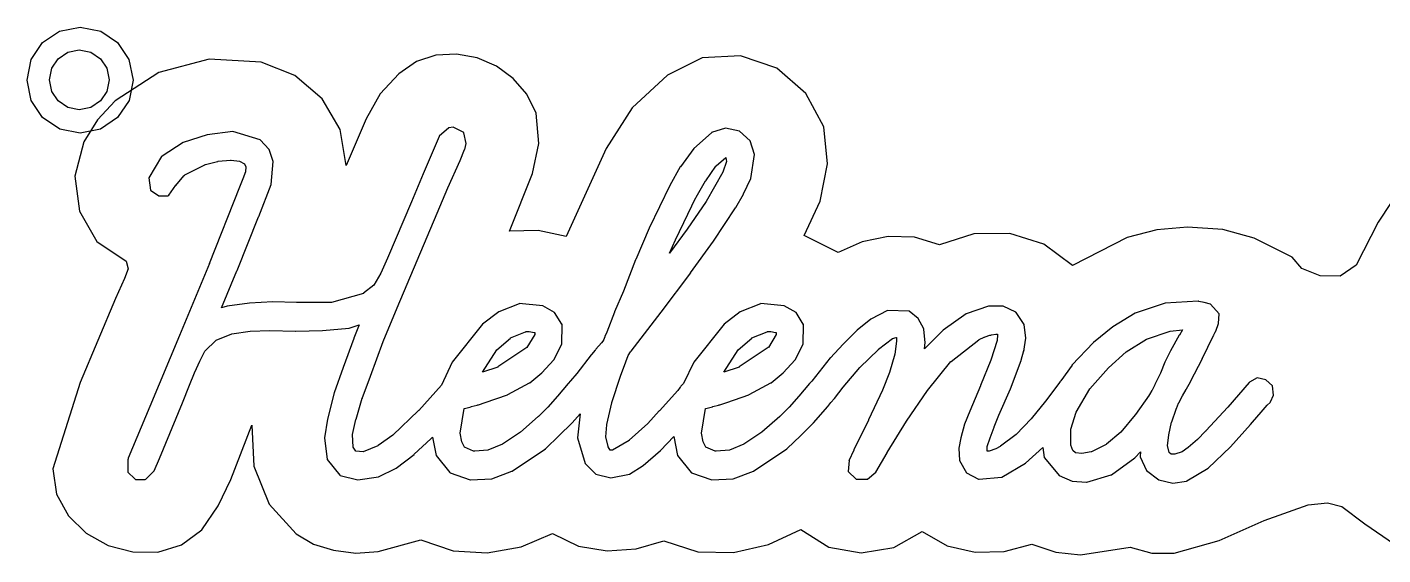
# Model space of a CAD drawing. Extents: x 0.8 to 89.7, y 278.9 to 296.2.
# Drawn here: x 0.75 to 45.02, y 279.02 to 296.25 of the extents above; entities that cross this region are included whole.
import ezdxf

# ---------------------------------------------------------------- set-up
doc = ezdxf.new("R2010")
doc.units = 0

msp = doc.modelspace()

# ---------------------------------------------------------------- linework, layer by layer
at = {"layer": 'Camada 2'}
for p, q in [((14.09993, 295.333235), (13.459108, 295.122808)), ((14.77244, 295.369415), (14.09993, 295.333235)), ((15.441084, 295.24565), (14.77244, 295.369415)), ((24.04346, 295.311436), (22.792072, 295.243505)), ((25.231953, 294.914402), (24.04346, 295.311436)), ((6.698948, 295.203857), (5.048831, 294.766195)), ((8.38713, 295.102414), (6.698948, 295.203857)), ((9.486187, 294.667833), (8.38713, 295.102414)), ((13.459108, 295.122808), (12.88553, 294.723834)), ((16.070307, 294.976242), (15.441084, 295.24565)), ((16.624556, 294.57549), (16.070307, 294.976242)), ((22.792072, 295.243505), (21.65888, 294.685214)), ((26.17646, 294.077794), (25.231953, 294.914402)), ((5.048831, 294.766195), (3.620664, 293.846443)), ((10.381306, 293.9073), (9.486187, 294.667833)), ((12.88553, 294.723834), (12.276454, 294.069992)), ((17.068275, 294.057697), (16.624556, 294.57549)), ((21.65888, 294.685214), (20.509566, 293.609547)), ((12.276454, 294.069992), (11.821154, 293.254844)), ((17.36591, 293.437164), (17.068275, 294.057697)), ((26.759943, 292.989017), (26.17646, 294.077794)), ((3.620664, 293.846443), (3.047275, 293.2236)), ((10.975205, 292.90272), (10.381306, 293.9073)), ((20.509566, 293.609547), (19.660845, 292.291625)), ((3.047275, 293.2236), (2.59833, 292.501614)), ((11.821154, 293.254844), (11.1706, 291.735994)), ((17.456767, 292.44499), (17.36591, 293.437164)), ((11.1706, 291.735994), (10.975205, 292.90272)), ((26.887469, 291.783083), (26.759943, 292.989017)), ((2.59833, 292.501614), (2.31237, 291.381933)), ((17.249615, 291.468761), (17.456767, 292.44499)), ((19.660845, 292.291625), (18.35419, 289.411774)), ((26.646315, 290.567764), (26.887469, 291.783083)), ((2.31237, 291.381933), (2.459885, 290.239564)), ((16.50068, 289.589504), (17.249615, 291.468761)), ((45.716076, 291.164461), (44.866635, 289.883286)), ((26.12376, 289.450834), (26.646315, 290.567764)), ((2.459885, 290.239564), (3.021992, 289.25402)), ((17.438888, 289.613289), (16.50068, 289.589504)), ((18.35419, 289.411774), (17.438888, 289.613289)), ((32.831938, 289.509379), (31.655744, 289.497211)), ((33.94896, 289.168056), (32.831938, 289.509379)), ((37.64067, 289.631376), (36.671174, 289.377101)), ((38.64059, 289.714604), (37.64067, 289.631376)), ((39.789036, 289.645868), (38.64059, 289.714604)), ((40.817324, 289.361105), (39.789036, 289.645868)), ((44.866635, 289.883286), (44.14902, 288.48)), ((3.021992, 289.25402), (3.97981, 288.604814)), ((27.22922, 288.890294), (26.12376, 289.450834)), ((28.014895, 289.238497), (27.22922, 288.890294)), ((28.860356, 289.41235), (28.014895, 289.238497)), ((29.718374, 289.387185), (28.860356, 289.41235)), ((30.54172, 289.138334), (29.718374, 289.387185)), ((31.655744, 289.497211), (30.54172, 289.138334)), ((34.88547, 288.466464), (33.94896, 289.168056)), ((36.671174, 289.377101), (34.88547, 288.466464)), ((42.05149, 288.735604), (40.817324, 289.361105)), ((42.374821, 288.368132), (42.05149, 288.735604)), ((4.046301, 288.360852), (3.9276, 288.042665)), ((3.97981, 288.604814), (4.046301, 288.360852)), ((42.967352, 288.124969), (42.374821, 288.368132)), ((44.14902, 288.48), (43.626334, 288.123222)), ((3.9276, 288.042665), (3.631536, 287.386384)), ((43.626334, 288.123222), (42.967352, 288.124969)), ((3.631536, 287.386384), (2.480856, 284.64747)), ((2.480856, 284.64747), (1.588416, 281.825464)), ((7.397468, 281.478344), (8.088576, 283.249664)), ((8.088576, 283.249664), (8.157253, 281.91965)), ((1.588416, 281.825464), (1.713299, 281.000193)), ((8.157253, 281.91965), (8.65131, 280.678535)), ((6.988593, 280.623546), (7.397468, 281.478344)), ((1.713299, 281.000193), (2.097242, 280.292792)), ((8.65131, 280.678535), (9.529655, 279.703567)), ((41.144151, 280.14011), (42.573286, 280.655124)), ((42.573286, 280.655124), (43.207372, 280.718465)), ((43.207372, 280.718465), (43.678277, 280.599704)), ((2.097242, 280.292792), (2.679863, 279.726725)), ((6.459666, 279.837554), (6.988593, 280.623546)), ((43.678277, 280.599704), (44.423555, 280.028908)), ((5.789427, 279.345026), (6.459666, 279.837554)), ((24.954856, 279.3558), (26.016306, 279.845364)), ((26.016306, 279.845364), (26.923385, 279.266901)), ((29.044916, 279.263944), (29.973336, 279.784764)), ((29.973336, 279.784764), (30.791401, 279.318924)), ((39.671003, 279.490025), (41.144151, 280.14011)), ((44.423555, 280.028908), (45.395128, 279.368797)), ((2.679863, 279.726725), (3.400776, 279.325453)), ((3.400776, 279.325453), (4.199597, 279.112438)), ((5.015942, 279.111141), (5.789427, 279.345026)), ((9.529655, 279.703567), (10.100094, 279.371278)), ((10.100094, 279.371278), (10.751196, 279.171994)), ((12.207777, 279.125995), (13.606156, 279.505524)), ((13.606156, 279.505524), (14.663997, 279.146734)), ((16.877874, 279.282131), (17.904986, 279.720364)), ((17.904986, 279.720364), (18.757303, 279.299916)), ((20.638386, 279.21877), (21.533886, 279.480134)), ((21.533886, 279.480134), (22.645691, 279.117932)), ((23.808666, 279.094905), (24.954856, 279.3558)), ((32.648766, 279.125355), (33.557326, 279.368754)), ((33.557326, 279.368754), (34.334723, 279.107662)), ((38.197253, 279.075506), (39.671003, 279.490025)), ((4.199597, 279.112438), (5.015942, 279.111141)), ((10.751196, 279.171994), (11.477311, 279.074617)), ((11.477311, 279.074617), (12.207777, 279.125995)), ((14.663997, 279.146734), (15.776057, 279.081595)), ((15.776057, 279.081595), (16.877874, 279.282131)), ((18.757303, 279.299916), (19.690647, 279.145708)), ((19.690647, 279.145708), (20.638386, 279.21877)), ((22.645691, 279.117932), (23.808666, 279.094905)), ((26.923385, 279.266901), (27.980594, 279.082209)), ((27.980594, 279.082209), (29.044916, 279.263944)), ((30.791401, 279.318924), (31.705001, 279.103933)), ((31.705001, 279.103933), (32.648766, 279.125355)), ((34.334723, 279.107662), (35.148114, 279.018225)), ((35.148114, 279.018225), (36.766306, 279.267194)), ((36.766306, 279.267194), (37.473716, 279.072409)), ((37.473716, 279.072409), (38.197253, 279.075506))]:
    msp.add_line(p, q, dxfattribs=at)
at = {"layer": 'Layer 1'}
for p, q in [((6.62492, 292.738), (5.845932, 292.480125)), ((7.46673, 292.842), (6.62492, 292.738)), ((8.35918, 292.566), (7.46673, 292.842)), ((14.2012, 292.678), (13.6798, 291.463)), ((14.2053, 292.686), (14.2012, 292.678)), ((14.5216, 292.965), (14.2053, 292.686)), ((14.6565, 292.986), (14.5216, 292.965)), ((15.0037, 292.811), (14.6565, 292.986)), ((14.6565, 292.986), (14.6565, 292.986)), ((15.0079, 292.805), (15.0037, 292.811)), ((15.012, 292.801), (15.0079, 292.805)), ((15.088, 292.453), (15.012, 292.801)), ((23.0937, 292.803), (22.5154, 292.287)), ((23.0957, 292.805), (23.0937, 292.803)), ((23.0994, 292.806), (23.0957, 292.805)), ((23.5551, 292.949625), (23.0994, 292.806)), ((24.012, 292.851), (23.5551, 292.949625)), ((24.3561, 292.54125), (24.012, 292.851)), ((5.845932, 292.480125), (5.15834, 292.037)), ((8.36125, 292.565), (8.35918, 292.566)), ((8.36331, 292.565), (8.36125, 292.565)), ((8.649101, 292.2525), (8.36331, 292.565)), ((8.78499, 291.859), (8.649101, 292.2525)), ((14.8869, 291.899), (15.0353, 292.25)), ((15.0353, 292.25), (15.0373, 292.254)), ((15.0373, 292.254), (15.088, 292.453)), ((22.5134, 292.285), (22.0782, 291.689)), ((22.5154, 292.287), (22.5134, 292.285)), ((24.4962, 292.086), (24.3561, 292.54125)), ((5.14284, 292.021), (4.72478, 291.33)), ((5.15059, 292.029), (5.14284, 292.021)), ((5.15834, 292.037), (5.15059, 292.029)), ((5.90041, 291.422), (6.55464, 291.756)), ((6.55464, 291.756), (6.56446, 291.76)), ((6.56446, 291.76), (6.57428, 291.764)), ((6.57428, 291.764), (6.97063, 291.867)), ((6.97063, 291.867), (6.97839, 291.867)), ((6.97839, 291.867), (6.98614, 291.869)), ((6.98614, 291.869), (7.3887, 291.902)), ((7.3887, 291.902), (7.39851, 291.901)), ((7.39851, 291.901), (7.4104, 291.901)), ((7.4104, 291.901), (7.6817, 291.869)), ((7.6817, 291.869), (7.84552, 291.783)), ((7.84552, 291.783), (7.89047, 291.693)), ((8.71885, 291.109), (8.78499, 291.859)), ((14.4844, 290.998), (14.8869, 291.899)), ((23.2363, 291.711), (23.2384, 291.715)), ((23.2384, 291.715), (23.2425, 291.719)), ((23.2425, 291.719), (23.5645, 291.99)), ((23.58, 291.861), (23.4668, 291.516)), ((23.5645, 291.99), (23.58, 291.861)), ((23.5645, 291.99), (23.5645, 291.99)), ((24.383, 291.31), (24.4962, 292.086)), ((4.72478, 291.33), (4.77335, 290.928)), ((5.59966, 291.07), (5.87303, 291.402)), ((5.87303, 291.402), (5.88646, 291.41)), ((5.88646, 291.41), (5.90041, 291.422)), ((7.79281, 291.291), (7.68945, 291.022)), ((7.87911, 291.53), (7.79281, 291.291)), ((7.89047, 291.693), (7.87911, 291.53)), ((13.6798, 291.463), (13.2969, 290.543)), ((22.0762, 291.686), (21.7403, 291.074)), ((22.0782, 291.689), (22.0762, 291.688)), ((22.0762, 291.688), (22.0762, 291.686)), ((22.9066, 291.234), (23.2363, 291.711)), ((23.4668, 291.516), (22.9237, 290.561)), ((24.1448, 290.812), (24.383, 291.31)), ((4.77335, 290.928), (5.04672, 290.738)), ((5.3728, 290.758), (5.60328, 291.094)), ((5.60328, 291.094), (5.59966, 291.07)), ((7.68945, 291.022), (6.69727, 288.524)), ((8.31267, 290.067), (8.71885, 291.109)), ((14.1407, 290.176), (14.4844, 290.998)), ((21.7403, 291.074), (21.3946, 290.385)), ((22.5898, 290.697), (22.9025, 291.23)), ((22.9025, 291.23), (22.9045, 291.232)), ((22.9045, 291.232), (22.9066, 291.234)), ((5.04672, 290.738), (5.32216, 290.738)), ((5.32216, 290.738), (5.34954, 290.746)), ((5.34954, 290.746), (5.3728, 290.758)), ((13.2969, 290.543), (12.5119, 288.703)), ((22.9237, 290.561), (22.2968, 289.649)), ((22.3242, 290.147), (22.5878, 290.691)), ((22.5878, 290.691), (22.5898, 290.697)), ((23.8864, 290.358), (24.1365, 290.799)), ((24.1365, 290.799), (24.1448, 290.812)), ((7.60367, 288.301), (8.30854, 290.055)), ((8.30854, 290.055), (8.31267, 290.067)), ((12.8359, 287.084), (14.1407, 290.176)), ((21.3946, 290.385), (21.0643, 289.684)), ((21.9237, 289.306), (22.3222, 290.14)), ((22.3222, 290.14), (22.3242, 290.145)), ((22.3242, 290.145), (22.3242, 290.147)), ((23.1655, 289.266), (23.8807, 290.35)), ((23.8807, 290.35), (23.8864, 290.358)), ((21.0643, 289.684), (20.621, 288.66)), ((22.2968, 289.649), (21.7284, 288.867)), ((21.7284, 288.867), (21.9217, 289.303)), ((21.9217, 289.305), (21.9237, 289.306)), ((21.9217, 289.303), (21.9217, 289.305)), ((22.4136, 288.225), (23.1619, 289.26)), ((23.1619, 289.26), (23.1655, 289.266)), ((12.5119, 288.703), (12.299, 288.221)), ((20.6168, 288.652), (20.2189, 287.625)), ((20.6189, 288.656), (20.6168, 288.652)), ((20.621, 288.66), (20.6189, 288.656)), ((6.7014, 288.529), (5.72058, 286.186)), ((6.69727, 288.524), (6.7014, 288.529)), ((7.10138, 287.08), (7.6016, 288.297)), ((7.6016, 288.297), (7.60367, 288.301)), ((12.2969, 288.217), (12.067062, 287.822375)), ((12.299, 288.221), (12.2969, 288.217)), ((21.453, 286.938), (22.4157, 288.225)), ((22.4157, 288.225), (22.4136, 288.225)), ((12.067062, 287.822375), (11.7383, 287.559)), ((11.7362, 287.557), (10.6934, 287.262)), ((11.7383, 287.557), (11.7362, 287.557)), ((11.7383, 287.559), (11.7383, 287.557)), ((20.2189, 287.625), (19.928, 286.949)), ((38.9832, 287.299), (37.9031, 287.236)), ((38.993, 287.299), (38.9832, 287.299)), ((39.0043, 287.295), (38.993, 287.299)), ((39.1811, 287.255), (39.0043, 287.295)), ((7.27914, 287.141), (7.10138, 287.08)), ((8.00985, 287.242), (7.27914, 287.141)), ((8.77156, 287.281), (8.00985, 287.242)), ((9.5467, 287.262), (8.77156, 287.281)), ((9.55084, 287.262), (9.5467, 287.262)), ((10.6934, 287.262), (9.55084, 287.262)), ((12.3786, 285.985), (12.8338, 287.082)), ((12.8338, 287.082), (12.8359, 287.084)), ((16.152, 286.954), (15.6228, 286.547)), ((16.8181, 287.219), (16.152, 286.954)), ((16.8202, 287.221), (16.8181, 287.219)), ((17.5876, 287.153), (16.8202, 287.221)), ((17.973887, 286.931625), (17.5876, 287.153)), ((18.2128, 286.555), (17.973887, 286.931625)), ((19.9259, 286.941), (19.683, 286.289)), ((19.928, 286.945), (19.9259, 286.941)), ((19.928, 286.949), (19.928, 286.945)), ((20.4721, 285.668), (21.453, 286.938)), ((24.0347, 286.953), (23.5035, 286.547)), ((24.6988, 287.219), (24.0347, 286.953)), ((24.7008, 287.221), (24.6988, 287.219)), ((25.4687, 287.155), (24.7008, 287.221)), ((25.85505, 286.932625), (25.4687, 287.155)), ((26.0935, 286.555), (25.85505, 286.932625)), ((28.8401, 286.998), (28.299, 286.717)), ((29.547, 286.971), (28.8401, 286.998)), ((29.844313, 286.739125), (29.547, 286.971)), ((31.412, 286.887), (30.6581, 286.356)), ((32.1365, 287.143), (31.412, 286.887)), ((32.1386, 287.143), (32.1365, 287.143)), ((32.614187, 287.138625), (32.1386, 287.143)), ((33.0321, 286.94), (32.614187, 287.138625)), ((33.0357, 286.935), (33.0321, 286.94)), ((33.0398, 286.934), (33.0357, 286.935)), ((33.3013, 286.541), (33.0398, 286.934)), ((36.9285, 286.912), (36.2019, 286.469)), ((37.9031, 287.236), (36.9285, 286.912)), ((39.3836, 287.207), (39.1811, 287.255)), ((39.6761, 286.893), (39.3836, 287.207)), ((39.6508, 286.572), (39.6761, 286.893)), ((10.3926, 286.34), (11.2598, 286.42)), ((11.2598, 286.42), (11.5957, 286.531)), ((11.5957, 286.531), (11.4158, 286.092)), ((15.6228, 286.547), (14.6327, 285.315)), ((18.2149, 286.549), (18.2128, 286.555)), ((18.2128, 285.897), (18.217, 286.543)), ((18.217, 286.543), (18.2149, 286.549)), ((23.5035, 286.547), (22.5134, 285.314)), ((26.0956, 286.549), (26.0935, 286.555)), ((26.0935, 285.897), (26.0976, 286.543)), ((26.0976, 286.543), (26.0956, 286.549)), ((28.299, 286.717), (27.8557, 286.354)), ((30.0271, 286.397), (29.844313, 286.739125)), ((33.354, 286.094), (33.3013, 286.541)), ((36.1937, 286.463), (35.5668, 285.951)), ((36.1957, 286.465), (36.1937, 286.463)), ((36.2019, 286.469), (36.1957, 286.465)), ((39.5609, 286.324), (39.6508, 286.569)), ((39.6508, 286.569), (39.6508, 286.572)), ((5.72058, 286.186), (4.76147, 283.865)), ((6.54895, 285.672), (6.91999, 286.028)), ((6.91999, 286.028), (7.43159, 286.232)), ((7.43159, 286.232), (8.03724, 286.322)), ((8.03724, 286.322), (8.67596, 286.34)), ((8.67596, 286.34), (9.50795, 286.322)), ((9.50795, 286.322), (9.51363, 286.32)), ((9.51363, 286.32), (9.51932, 286.32)), ((9.51932, 286.32), (10.3926, 286.34)), ((11.4138, 286.084), (11.0665, 285.141)), ((11.4158, 286.092), (11.4138, 286.088)), ((11.4138, 286.088), (11.4138, 286.084)), ((11.959, 284.856), (12.3786, 285.985)), ((16.09, 285.713), (16.5292, 286.099)), ((16.5292, 286.099), (16.5313, 286.099)), ((16.5313, 286.101), (17.0274, 286.305)), ((16.5313, 286.099), (16.5313, 286.101)), ((17.0274, 286.305), (17.0351, 286.305)), ((17.0351, 286.305), (17.0429, 286.307)), ((17.0429, 286.307), (17.1462, 286.314)), ((17.3245, 286.211), (17.0703, 285.789)), ((17.1462, 286.314), (17.3085, 286.281)), ((17.1462, 286.314), (17.1462, 286.314)), ((17.3085, 286.281), (17.3106, 286.279)), ((17.3106, 286.279), (17.3147, 286.279)), ((17.3147, 286.279), (17.3245, 286.277)), ((17.3245, 286.277), (17.3245, 286.211)), ((19.5507, 286), (19.5058, 285.941)), ((19.5802, 286.056), (19.5507, 286)), ((19.5978, 286.111), (19.5802, 286.056)), ((19.6076, 286.123), (19.5978, 286.111)), ((19.6169, 286.153), (19.6076, 286.123)), ((19.683, 286.289), (19.6169, 286.153)), ((23.9706, 285.711), (24.4099, 286.099)), ((24.4099, 286.099), (24.4119, 286.099)), ((24.4119, 286.101), (24.908, 286.305)), ((24.4119, 286.099), (24.4119, 286.101)), ((24.908, 286.305), (24.9158, 286.305)), ((24.9158, 286.305), (24.9235, 286.307)), ((24.9235, 286.307), (25.029, 286.314)), ((25.2072, 286.213), (24.9514, 285.789)), ((25.029, 286.314), (25.0295, 286.314)), ((25.029, 286.314), (25.029, 286.314)), ((25.0295, 286.314), (25.1897, 286.281)), ((25.1897, 286.281), (25.1933, 286.279)), ((25.1933, 286.279), (25.1954, 286.279)), ((25.1954, 286.279), (25.2072, 286.277)), ((25.2072, 286.277), (25.2072, 286.213)), ((27.8557, 286.354), (27.4061, 285.904)), ((28.5528, 285.732), (29.0044, 286.078)), ((29.0044, 286.078), (29.1274, 286.115)), ((29.1352, 285.996), (29.0861, 285.576)), ((29.1274, 286.115), (29.1409, 286.117)), ((29.1409, 286.045), (29.1352, 286.021)), ((29.1352, 286.021), (29.1352, 285.996)), ((29.1409, 286.117), (29.1409, 286.045)), ((30.0292, 286.387), (30.0271, 286.397)), ((30.0312, 286.375), (30.0292, 286.387)), ((30.0762, 285.957), (30.0312, 286.375)), ((30.6581, 286.356), (30.0524, 285.75)), ((30.9165, 285.332), (31.8208, 286.043)), ((31.8208, 286.043), (31.8285, 286.045)), ((31.8285, 286.045), (31.8342, 286.051)), ((31.8342, 286.051), (31.9965, 286.123)), ((31.9965, 286.123), (32.012, 286.129)), ((32.012, 286.129), (32.0275, 286.137)), ((32.0275, 286.137), (32.1877, 286.189)), ((32.1877, 286.189), (32.2151, 286.195)), ((32.2151, 286.195), (32.2404, 286.205)), ((32.4182, 286.021), (32.2208, 285.379)), ((32.2404, 286.205), (32.3774, 286.224)), ((32.3774, 286.224), (32.3929, 286.224)), ((32.3929, 286.224), (32.4084, 286.226)), ((32.4084, 286.226), (32.4378, 286.224)), ((32.4202, 286.025), (32.4182, 286.023)), ((32.4182, 286.023), (32.4182, 286.021)), ((32.4342, 286.188), (32.4202, 286.025)), ((32.4378, 286.224), (32.4342, 286.209)), ((32.4342, 286.209), (32.4342, 286.188)), ((33.2879, 285.674), (33.354, 286.094)), ((36.6386, 285.648), (37.3026, 286.061)), ((37.3026, 286.061), (38.0685, 286.326)), ((38.0685, 286.326), (38.4721, 286.371)), ((38.3692, 286.191), (38.086, 285.68)), ((38.3713, 286.193), (38.3692, 286.191)), ((38.4721, 286.371), (38.3713, 286.193)), ((38.4721, 286.371), (38.4721, 286.371)), ((39.1175, 285.42), (39.4891, 286.182)), ((39.4891, 286.182), (39.4947, 286.191)), ((39.4947, 286.191), (39.4989, 286.205)), ((39.4989, 286.205), (39.5531, 286.309)), ((39.5531, 286.309), (39.5573, 286.316)), ((39.5573, 286.316), (39.5609, 286.324)), ((6.39444, 285.346), (6.54895, 285.672)), ((15.6192, 284.984), (16.0879, 285.711)), ((16.0879, 285.711), (16.09, 285.713)), ((17.0661, 285.785), (16.1174, 285.154)), ((17.0682, 285.787), (17.0661, 285.785)), ((17.0703, 285.789), (17.0682, 285.787)), ((17.9493, 285.391), (18.2128, 285.897)), ((19.1678, 285.547), (18.6991, 284.941)), ((19.1797, 285.559), (19.1678, 285.547)), ((19.2949, 285.703), (19.1797, 285.559)), ((19.3027, 285.717), (19.2949, 285.703)), ((19.3146, 285.73), (19.3027, 285.717)), ((19.5058, 285.941), (19.3146, 285.73)), ((20.3006, 285.319), (20.3709, 285.527)), ((20.3709, 285.527), (20.453, 285.647)), ((20.453, 285.647), (20.4644, 285.657)), ((20.4644, 285.657), (20.4721, 285.668)), ((23.4999, 284.984), (23.9706, 285.711)), ((24.9473, 285.785), (23.998, 285.154)), ((24.9494, 285.787), (24.9473, 285.785)), ((24.9514, 285.789), (24.9494, 285.787)), ((25.8299, 285.391), (26.0935, 285.897)), ((27.3983, 285.896), (26.9766, 285.455)), ((27.4061, 285.904), (27.3983, 285.896)), ((27.9435, 285.14), (28.5492, 285.728)), ((28.5492, 285.728), (28.5528, 285.732)), ((29.084, 285.574), (28.9026, 284.97)), ((29.0861, 285.576), (29.084, 285.574)), ((30.0524, 285.75), (30.0762, 285.957)), ((33.2114, 285.371), (33.2936, 285.692)), ((33.2936, 285.692), (33.2879, 285.674)), ((35.5668, 285.951), (34.8656, 285.213)), ((36.0624, 285.129), (36.6329, 285.645)), ((36.6329, 285.645), (36.6386, 285.648)), ((38.084, 285.676), (37.9005, 285.31)), ((38.086, 285.68), (38.084, 285.678)), ((38.084, 285.678), (38.084, 285.676)), ((6.22288, 284.981), (6.39082, 285.338)), ((6.39082, 285.338), (6.39237, 285.342)), ((6.39237, 285.342), (6.39444, 285.346)), ((11.0665, 285.141), (10.7771, 284.307)), ((14.6327, 285.315), (14.2751, 284.557)), ((16.1153, 285.152), (15.6192, 284.984)), ((16.1174, 285.154), (16.1153, 285.152)), ((17.5586, 284.959), (17.9472, 285.389)), ((17.9472, 285.389), (17.9493, 285.391)), ((20.1285, 284.858), (20.3006, 285.319)), ((22.5134, 285.314), (22.1775, 284.612)), ((23.996, 285.152), (23.4999, 284.984)), ((23.998, 285.152), (23.996, 285.152)), ((23.998, 285.154), (23.998, 285.152)), ((25.4393, 284.959), (25.8279, 285.389)), ((25.8279, 285.389), (25.8299, 285.391)), ((26.9704, 285.449), (26.3731, 284.693)), ((26.9766, 285.455), (26.9704, 285.449)), ((27.3926, 284.494), (27.9378, 285.135)), ((27.9378, 285.135), (27.9435, 285.14)), ((30.1429, 284.39), (30.9123, 285.328)), ((30.9123, 285.328), (30.9144, 285.33)), ((30.9144, 285.33), (30.9165, 285.332)), ((32.2192, 285.371), (31.8813, 284.547)), ((32.2208, 285.379), (32.2192, 285.375)), ((32.2192, 285.375), (32.2192, 285.371)), ((32.8559, 284.44), (33.2099, 285.361)), ((33.2099, 285.361), (33.2114, 285.366)), ((33.2114, 285.366), (33.2114, 285.371)), ((34.8718, 285.217), (34.5044, 284.697)), ((34.8656, 285.213), (34.8718, 285.217)), ((35.4531, 284.445), (36.0583, 285.123)), ((36.0583, 285.123), (36.0603, 285.127)), ((36.0603, 285.127), (36.0624, 285.129)), ((37.9005, 285.31), (37.7502, 284.953)), ((38.7372, 284.676), (39.1237, 285.428)), ((39.1237, 285.428), (39.1175, 285.42)), ((6.04873, 284.56), (6.21461, 284.963)), ((6.21461, 284.963), (6.21874, 284.973)), ((6.21874, 284.973), (6.22288, 284.981)), ((11.6892, 284.127), (11.959, 284.856)), ((16.4471, 284.252), (17.1524, 284.635)), ((17.1524, 284.635), (17.1561, 284.639)), ((17.1561, 284.639), (17.1602, 284.641)), ((17.1602, 284.641), (17.5586, 284.959)), ((18.4934, 284.7), (18.4102, 284.615)), ((18.496, 284.703), (18.4934, 284.7)), ((18.6991, 284.941), (18.496, 284.703)), ((19.8453, 283.99), (20.1264, 284.854)), ((20.1264, 284.854), (20.1285, 284.858)), ((24.3277, 284.252), (25.0331, 284.635)), ((25.0331, 284.635), (25.0367, 284.638)), ((25.0367, 284.638), (25.0408, 284.641)), ((25.0408, 284.641), (25.4393, 284.959)), ((26.3653, 284.678), (26.2971, 284.619)), ((26.3731, 284.693), (26.3653, 284.678)), ((28.9026, 284.97), (28.6742, 284.4)), ((34.4635, 284.654), (33.9964, 284.033)), ((34.4713, 284.666), (34.4635, 284.654)), ((34.4832, 284.678), (34.4713, 284.666)), ((34.5044, 284.697), (34.4832, 284.678)), ((37.7502, 284.953), (37.5739, 284.58)), ((38.6044, 284.445), (38.733, 284.668)), ((38.733, 284.668), (38.7372, 284.676)), ((40.6507, 284.65), (39.9536, 283.838)), ((40.657, 284.658), (40.6507, 284.65)), ((40.9164, 284.795), (40.657, 284.658)), ((41.1996, 284.738), (40.9164, 284.795)), ((41.4125, 284.535), (41.1996, 284.738)), ((5.82032, 283.984), (6.04873, 284.56)), ((10.7771, 284.307), (10.5565, 283.451)), ((14.2751, 284.557), (13.5351, 283.729)), ((15.7107, 283.994), (16.4352, 284.248)), ((16.4352, 284.248), (16.4414, 284.25)), ((16.4414, 284.25), (16.4471, 284.252)), ((18.0702, 284.199), (17.7519, 283.844)), ((18.4102, 284.615), (18.0702, 284.199)), ((21.994, 284.385), (21.3925, 283.725)), ((21.9976, 284.389), (21.994, 284.385)), ((22.0757, 284.494), (21.9976, 284.389)), ((22.0839, 284.508), (22.0757, 284.494)), ((22.0953, 284.522), (22.0839, 284.508)), ((22.1775, 284.612), (22.0953, 284.522)), ((23.5913, 283.994), (24.3179, 284.248)), ((24.3179, 284.248), (24.322, 284.25)), ((24.322, 284.25), (24.3277, 284.252)), ((25.9509, 284.199), (25.6325, 283.844)), ((26.293, 284.615), (25.9509, 284.199)), ((26.295, 284.617), (26.293, 284.615)), ((26.2971, 284.619), (26.295, 284.617)), ((27.1115, 284.119), (27.3926, 284.494)), ((28.6742, 284.4), (28.2231, 283.424)), ((29.4633, 283.388), (30.1429, 284.39)), ((31.8792, 284.541), (31.5314, 283.713)), ((31.8813, 284.547), (31.8792, 284.543)), ((31.8792, 284.543), (31.8792, 284.541)), ((32.475, 283.582), (32.8543, 284.435)), ((32.8543, 284.437), (32.8559, 284.44)), ((32.8543, 284.435), (32.8543, 284.437)), ((35.0035, 283.674), (35.4531, 284.445)), ((37.3827, 284.232), (36.9337, 283.597)), ((37.3884, 284.244), (37.3827, 284.232)), ((37.3962, 284.253), (37.3884, 284.244)), ((37.4763, 284.383), (37.3962, 284.253)), ((37.4825, 284.4), (37.4763, 284.383)), ((37.4938, 284.418), (37.4825, 284.4)), ((37.5703, 284.574), (37.4938, 284.418)), ((37.5739, 284.58), (37.5703, 284.574)), ((38.3542, 283.986), (38.4695, 284.215)), ((38.4695, 284.215), (38.5883, 284.418)), ((38.5883, 284.418), (38.6044, 284.445)), ((41.3479, 284.016), (41.4419, 284.228)), ((41.4419, 284.228), (41.4125, 284.535)), ((4.76147, 283.865), (4.05298, 282.172)), ((5.07049, 282.16), (5.82032, 283.984)), ((11.4882, 283.447), (11.6933, 284.133)), ((11.6933, 284.133), (11.6892, 284.127)), ((14.8906, 282.994), (15.0192, 283.797)), ((15.0192, 283.797), (15.0254, 283.803)), ((15.0254, 283.803), (15.2461, 283.857)), ((15.2461, 283.857), (15.2538, 283.859)), ((15.2538, 283.859), (15.4471, 283.908)), ((15.4471, 283.908), (15.4668, 283.912)), ((15.4668, 283.912), (15.4843, 283.918)), ((15.4843, 283.918), (15.7107, 283.994)), ((17.7498, 283.842), (17.4454, 283.537)), ((17.7519, 283.842), (17.7498, 283.842)), ((17.7519, 283.844), (17.7519, 283.842)), ((19.6794, 283.272), (19.8453, 283.988)), ((19.8453, 283.988), (19.8453, 283.99)), ((22.7712, 282.996), (22.8999, 283.797)), ((22.8999, 283.797), (22.9061, 283.802)), ((22.9061, 283.802), (23.1268, 283.857)), ((23.1268, 283.857), (23.1366, 283.859)), ((23.1366, 283.859), (23.3278, 283.908)), ((23.3278, 283.908), (23.3474, 283.912)), ((23.3474, 283.912), (23.367, 283.918)), ((23.367, 283.918), (23.5913, 283.994)), ((25.6305, 283.842), (25.3261, 283.537)), ((25.6325, 283.842), (25.6305, 283.842)), ((25.6325, 283.844), (25.6325, 283.842)), ((26.4222, 283.332), (26.8929, 283.859)), ((26.8929, 283.859), (26.8965, 283.863)), ((26.8965, 283.863), (26.9927, 283.998)), ((26.9927, 283.998), (27.1115, 284.119)), ((33.9964, 284.033), (33.5297, 283.455)), ((38.1217, 283.361), (38.27, 283.781)), ((38.27, 283.781), (38.2721, 283.791)), ((38.2721, 283.791), (38.2741, 283.799)), ((38.2741, 283.799), (38.3444, 283.969)), ((38.3444, 283.969), (38.3501, 283.977)), ((38.3501, 283.977), (38.3542, 283.986)), ((39.9536, 283.838), (39.2384, 283.066)), ((40.9732, 283.599), (41.2409, 283.902)), ((41.2409, 283.902), (41.3344, 283.996)), ((41.3344, 283.996), (41.3479, 284.016)), ((10.5565, 283.451), (10.4588, 282.844)), ((11.3766, 282.949), (11.4861, 283.44)), ((11.4861, 283.442), (11.4882, 283.447)), ((11.4861, 283.44), (11.4861, 283.442)), ((13.533, 283.729), (12.6953, 282.928)), ((13.5351, 283.729), (13.533, 283.729)), ((17.4413, 283.533), (16.8594, 283.025)), ((17.4434, 283.535), (17.4413, 283.533)), ((17.4454, 283.537), (17.4434, 283.535)), ((18.1136, 282.904), (18.541, 283.332)), ((18.541, 283.332), (18.8051, 283.629)), ((18.8051, 283.629), (18.7229, 282.84)), ((21.0153, 283.311), (20.4101, 282.76)), ((21.3884, 283.721), (21.0153, 283.311)), ((21.3925, 283.725), (21.3884, 283.721)), ((25.322, 283.533), (24.7401, 283.025)), ((25.324, 283.535), (25.322, 283.533)), ((25.3261, 283.537), (25.324, 283.535)), ((25.9963, 282.904), (26.4222, 283.332)), ((28.221, 283.419), (27.7425, 282.445)), ((28.2231, 283.424), (28.221, 283.422)), ((28.221, 283.422), (28.221, 283.419)), ((28.836, 282.363), (29.4613, 283.384)), ((29.4613, 283.386), (29.4633, 283.388)), ((29.4613, 283.384), (29.4613, 283.386)), ((31.5314, 283.713), (31.3557, 283.281)), ((32.321, 283.199), (32.4735, 283.576)), ((32.4735, 283.576), (32.475, 283.582)), ((33.5297, 283.455), (33.0435, 282.951)), ((34.8258, 283.119), (35.0035, 283.674)), ((36.9275, 283.589), (36.4567, 283.027)), ((36.9316, 283.594), (36.9275, 283.589)), ((36.9337, 283.597), (36.9316, 283.594)), ((38.0318, 282.943), (38.1176, 283.348)), ((38.1176, 283.348), (38.1196, 283.355)), ((38.1196, 283.355), (38.1217, 283.361)), ((40.6957, 283.279), (40.9691, 283.594)), ((40.9691, 283.594), (40.9732, 283.599)), ((11.3926, 282.532), (11.3766, 282.949)), ((12.6953, 282.928), (12.2086, 282.586)), ((13.9335, 282.809), (13.9883, 282.865)), ((13.9883, 282.865), (14.1056, 282.265)), ((14.9391, 282.713), (14.8906, 282.994)), ((16.8594, 283.025), (16.2693, 282.632)), ((17.6837, 282.494), (18.1136, 282.904)), ((19.6443, 282.869), (19.6794, 283.266)), ((19.7182, 282.553), (19.6443, 282.869)), ((19.6794, 283.27), (19.6794, 283.272)), ((19.6794, 283.266), (19.6794, 283.27)), ((21.4318, 282.424), (21.8695, 282.879)), ((21.8695, 282.879), (21.9883, 282.265)), ((22.8219, 282.712), (22.7712, 282.996)), ((24.7401, 283.025), (24.1499, 282.632)), ((25.5669, 282.494), (25.9963, 282.904)), ((31.3557, 283.281), (31.2307, 282.838)), ((32.196, 282.842), (32.319, 283.189)), ((32.319, 283.189), (32.321, 283.195)), ((32.321, 283.195), (32.321, 283.199)), ((33.0435, 282.951), (32.5319, 282.564)), ((34.8242, 282.607), (34.8258, 283.119)), ((36.4567, 283.027), (35.9901, 282.632)), ((37.9786, 282.594), (38.0277, 282.932)), ((38.0277, 282.932), (38.0297, 282.937)), ((38.0297, 282.937), (38.0318, 282.943)), ((39.2271, 283.055), (38.963, 282.789)), ((39.2327, 283.06), (39.2271, 283.055)), ((39.2384, 283.066), (39.2327, 283.06)), ((40.0415, 282.551), (40.6957, 283.279)), ((10.4588, 282.844), (10.4588, 282.836)), ((10.4588, 282.836), (10.4588, 282.828)), ((10.4588, 282.828), (10.5466, 282.139)), ((11.4804, 282.408), (11.3926, 282.532)), ((12.2029, 282.582), (11.7187, 282.387)), ((12.2049, 282.584), (12.2029, 282.582)), ((12.2086, 282.586), (12.2049, 282.584)), ((13.3888, 282.303), (13.9335, 282.809)), ((15.027, 282.537), (14.9391, 282.713)), ((15.3298, 282.41), (15.027, 282.537)), ((15.7949, 282.439), (15.365, 282.408)), ((15.797, 282.439), (15.7949, 282.439)), ((16.2693, 282.632), (15.797, 282.439)), ((16.584, 281.752), (17.6759, 282.486)), ((17.6759, 282.486), (17.6801, 282.49)), ((17.6801, 282.49), (17.6837, 282.494)), ((18.7229, 282.84), (18.7229, 282.838)), ((18.7229, 282.838), (18.9653, 282)), ((19.7202, 282.547), (19.7182, 282.553)), ((19.7202, 282.543), (19.7202, 282.547)), ((19.7905, 282.442), (19.7202, 282.543)), ((19.8629, 282.442), (19.7905, 282.442)), ((20.4039, 282.756), (19.8629, 282.442)), ((20.4081, 282.758), (20.4039, 282.756)), ((20.4101, 282.76), (20.4081, 282.758)), ((20.8654, 281.939), (21.4318, 282.424)), ((22.9118, 282.535), (22.8219, 282.712)), ((23.2105, 282.41), (22.9118, 282.535)), ((23.6776, 282.439), (23.2456, 282.408)), ((23.6797, 282.439), (23.6776, 282.439)), ((24.1499, 282.632), (23.6797, 282.439)), ((24.4652, 281.752), (25.5571, 282.486)), ((25.5571, 282.486), (25.5607, 282.49)), ((25.5607, 282.49), (25.5669, 282.494)), ((27.7404, 282.439), (27.5838, 282.089)), ((27.7425, 282.445), (27.7404, 282.439)), ((31.2307, 282.838), (31.1702, 282.498)), ((31.1702, 282.498), (31.1955, 282.1)), ((32.0905, 282.408), (32.1004, 282.551)), ((32.1004, 282.553), (32.196, 282.84)), ((32.1004, 282.551), (32.1004, 282.553)), ((32.3737, 282.486), (32.1567, 282.408)), ((32.196, 282.84), (32.196, 282.842)), ((32.5257, 282.561), (32.3737, 282.486)), ((32.5298, 282.563), (32.5257, 282.561)), ((32.5319, 282.564), (32.5298, 282.563)), ((33.3458, 282.01), (33.9106, 282.519)), ((33.9106, 282.519), (33.9612, 282.197)), ((34.8242, 282.605), (34.8242, 282.607)), ((34.8945, 282.427), (34.8242, 282.605)), ((34.9824, 282.355), (34.8945, 282.427)), ((35.9823, 282.627), (35.4996, 282.384)), ((35.9859, 282.631), (35.9823, 282.627)), ((35.9901, 282.632), (35.9859, 282.631)), ((38.0411, 282.359), (37.9786, 282.594)), ((38.6566, 282.521), (38.4612, 282.386)), ((38.963, 282.789), (38.6566, 282.521)), ((39.3092, 281.855), (40.0415, 282.551)), ((4.03696, 282.109), (4.03335, 282.1)), ((4.03335, 282.1), (4.0411, 281.722)), ((4.0411, 282.119), (4.03696, 282.109)), ((4.05298, 282.154), (4.0411, 282.119)), ((4.05298, 282.172), (4.05298, 282.154)), ((4.89841, 281.76), (5.07049, 282.16)), ((10.5466, 282.139), (10.5487, 282.133)), ((10.5487, 282.133), (10.5508, 282.129)), ((10.5508, 282.129), (10.957, 281.623)), ((11.7187, 282.387), (11.4804, 282.408)), ((12.7972, 281.852), (13.3832, 282.297)), ((13.3832, 282.297), (13.3888, 282.303)), ((14.1056, 282.265), (14.5469, 281.711)), ((15.3474, 282.41), (15.3298, 282.41)), ((15.365, 282.408), (15.3474, 282.41)), ((18.9653, 282), (19.31745, 281.65275)), ((21.9883, 282.265), (21.9863, 282.265)), ((21.9863, 282.265), (22.4281, 281.711)), ((23.228, 282.41), (23.2105, 282.41)), ((23.2456, 282.408), (23.228, 282.41)), ((27.59, 282.099), (27.5528, 281.74)), ((27.5838, 282.089), (27.59, 282.099)), ((28.4572, 281.72), (28.6448, 282.039)), ((28.6448, 282.039), (28.8303, 282.353)), ((28.8303, 282.353), (28.8339, 282.357)), ((28.8339, 282.357), (28.836, 282.363)), ((31.1955, 282.1), (31.1955, 282.098)), ((31.1955, 282.098), (31.423112, 281.699375)), ((32.1567, 282.408), (32.0905, 282.408)), ((32.5742, 281.561), (33.3458, 282.01)), ((33.9612, 282.197), (33.9633, 282.19)), ((33.9633, 282.19), (33.9669, 282.183)), ((33.9669, 282.183), (34.4475, 281.606)), ((35.1875, 282.332), (34.9824, 282.355)), ((35.1891, 282.332), (35.1875, 282.332)), ((35.496, 282.384), (35.1891, 282.332)), ((35.4996, 282.384), (35.496, 282.384)), ((36.1606, 281.635), (36.9202, 282.19)), ((36.9202, 282.19), (37.098, 282.383)), ((37.098, 282.383), (37.0944, 282.232)), ((37.0944, 282.232), (37.0959, 282.226)), ((37.0959, 282.226), (37.0959, 282.218)), ((37.0959, 282.218), (37.29615, 281.774375)), ((38.0452, 282.353), (38.0411, 282.359)), ((38.0473, 282.349), (38.0452, 282.353)), ((38.1021, 282.304), (38.0473, 282.349)), ((38.2152, 282.304), (38.1021, 282.304)), ((38.2189, 282.306), (38.2152, 282.304)), ((38.223, 282.306), (38.2189, 282.306)), ((38.4612, 282.386), (38.223, 282.306)), ((4.0411, 281.722), (4.26744, 281.496)), ((4.62504, 281.488), (4.89841, 281.76)), ((10.957, 281.623), (10.9647, 281.619)), ((10.9647, 281.619), (10.9709, 281.615)), ((10.9709, 281.615), (11.5528, 281.474)), ((11.5528, 281.474), (12.2246, 281.566)), ((12.2246, 281.566), (12.7951, 281.852)), ((12.7951, 281.852), (12.7972, 281.852)), ((14.5469, 281.711), (14.5547, 281.705)), ((14.5547, 281.705), (14.5645, 281.699)), ((14.5645, 281.699), (15.2208, 281.473)), ((15.919338, 281.499125), (16.5804, 281.75)), ((16.5804, 281.75), (16.584, 281.752)), ((19.31745, 281.65275), (19.8127, 281.529)), ((19.8127, 281.529), (20.4163, 281.652)), ((20.4163, 281.652), (20.8654, 281.939)), ((22.4281, 281.711), (22.4379, 281.705)), ((22.4379, 281.705), (22.4477, 281.699)), ((22.4477, 281.699), (23.1035, 281.472)), ((23.802238, 281.49925), (24.4652, 281.752)), ((27.5528, 281.74), (27.8164, 281.488)), ((28.1936, 281.488), (28.4572, 281.72)), ((31.423112, 281.699375), (31.8167, 281.492)), ((31.8301, 281.49), (32.5665, 281.559)), ((32.5665, 281.559), (32.5706, 281.559)), ((32.5706, 281.559), (32.5742, 281.561)), ((34.4475, 281.606), (34.870275, 281.425)), ((35.3462, 281.394), (36.1466, 281.627)), ((36.1466, 281.627), (36.1528, 281.631)), ((36.1528, 281.631), (36.1606, 281.635)), ((37.29615, 281.774375), (37.7016, 281.474)), ((38.61, 281.431), (39.3092, 281.855)), ((4.26744, 281.496), (4.29276, 281.484)), ((4.29276, 281.484), (4.3186, 281.476)), ((4.3186, 281.476), (4.59352, 281.476)), ((4.59352, 281.476), (4.60954, 281.481)), ((4.60954, 281.481), (4.62504, 281.488)), ((15.2208, 281.473), (15.2228, 281.471)), ((15.2228, 281.471), (15.919338, 281.499125)), ((23.1035, 281.47), (23.802238, 281.49925)), ((23.1035, 281.472), (23.1035, 281.47)), ((27.8164, 281.488), (28.1936, 281.488)), ((31.8167, 281.492), (31.8223, 281.492)), ((31.8223, 281.492), (31.8301, 281.49)), ((34.870275, 281.425), (35.3343, 281.394)), ((35.3343, 281.394), (35.34, 281.394)), ((35.34, 281.394), (35.3462, 281.394)), ((37.7016, 281.474), (38.15345, 281.358125)), ((38.15345, 281.358125), (38.6038, 281.429)), ((38.6038, 281.429), (38.608, 281.429)), ((38.608, 281.429), (38.61, 281.431))]:
    msp.add_line(p, q, dxfattribs=at)
at = {"layer": 'Layer 2'}
for p, q in [((1.806939, 296.114057), (2.48039, 296.25)), ((2.48039, 296.25), (3.153838, 296.114054)), ((0.886095, 295.193421), (1.256957, 295.743318)), ((1.256957, 295.743318), (1.806939, 296.114057)), ((3.153838, 296.114054), (3.703816, 295.743315)), ((3.703816, 295.743315), (4.074676, 295.193418)), ((1.7643, 295.219141), (2.074553, 295.428302)), ((2.074553, 295.428302), (2.45447, 295.505)), ((2.45447, 295.505), (2.83439, 295.428305)), ((2.83439, 295.428305), (3.144646, 295.219144)), ((0.75, 294.52), (0.886095, 295.193421)), ((1.47837, 294.529), (1.555107, 294.908909)), ((1.555107, 294.908909), (1.7643, 295.219141)), ((3.144646, 295.219144), (3.353842, 294.908911)), ((3.353842, 294.908911), (3.43058, 294.529)), ((4.074676, 295.193418), (4.21077, 294.52)), ((0.881543, 293.857621), (0.75, 294.52)), ((1.555107, 294.149091), (1.47837, 294.529)), ((3.43058, 294.529), (3.353842, 294.149089)), ((3.43058, 294.529), (3.43058, 294.529)), ((4.21077, 294.52), (4.079228, 293.857623)), ((4.21077, 294.52), (4.21077, 294.52)), ((1.7643, 293.838859), (1.555107, 294.149091)), ((3.353842, 294.149089), (3.144646, 293.838856)), ((1.256604, 293.296035), (0.881543, 293.857621)), ((2.074553, 293.629698), (1.7643, 293.838859)), ((2.45447, 293.553), (2.074553, 293.629698)), ((2.83439, 293.629695), (2.45447, 293.553)), ((3.144646, 293.838856), (2.83439, 293.629695)), ((4.079228, 293.857623), (3.70417, 293.296039)), ((1.818057, 292.920776), (1.256604, 293.296035)), ((3.70417, 293.296039), (3.142719, 292.920779)), ((2.48039, 292.789), (1.818057, 292.920776)), ((3.142719, 292.920779), (2.48039, 292.789))]:
    msp.add_line(p, q, dxfattribs=at)

doc.saveas('drawing.dxf')
